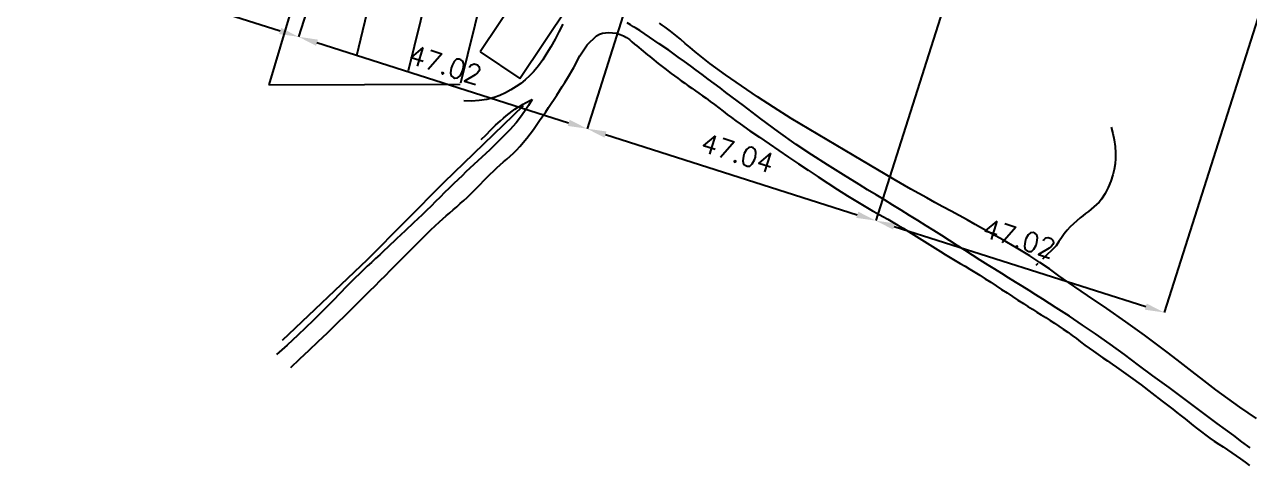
# Model space of a CAD drawing. Header units: millimetres. Extents: x 127045 to 128191, y 151549 to 152340.
# Drawn here: x 127473.7 to 127664, y 151751.6 to 151820 of the extents above; entities that cross this region are included whole.
import ezdxf
from ezdxf.enums import TextEntityAlignment as Align

# ---------------------------------------------------------------- set-up
doc = ezdxf.new("R2010")
doc.units = ezdxf.units.MM
doc.header["$MEASUREMENT"] = 0
doc.linetypes.add('TGV_344$0$TYPE1', pattern=[4, 3, -1])
doc.layers.get('0').update_dxf_attribs({"color": 252, "linetype": 'CONTINUOUS'})
doc.layers.get('DEFPOINTS').update_dxf_attribs({"linetype": 'CONTINUOUS'})
for name, color, linetype in [('COTATION', 212, 'CONTINUOUS'), ('TGV_344$0$1', 252, 'CONTINUOUS'), ('TGV_344$0$36', 252, 'CONTINUOUS'), ('TGV_344$0$4', 252, 'CONTINUOUS'), ('TGV_344$0$5', 252, 'CONTINUOUS')]:
    doc.layers.add(name, color=color, linetype=linetype)
doc.styles.get("Standard").update_dxf_attribs({"font": 'txt.shx'})
doc.dimstyles.new('DADEL', dxfattribs={"dimtxt": 3, "dimasz": 3, "dimexe": 0, "dimexo": 0, "dimgap": 1.5, "dimtad": 0, "dimzin": 0, "dimdsep": 46, "dimtxsty": 'Standard', "dimcen": 0, "dimdle": 1.25, "dimadec": 0, "dimazin": 0, "dimtfac": 0.033333, "dimtofl": 0, "dimtmove": 2, "dimatfit": 3, "dimfxl": 0, "dimtolj": 1, "dimtzin": 0, "dimarcsym": 0})

# ---------------------------------------------------------------- blocks, each defined once
blk = doc.blocks.new('TGV_344')
at = {"layer": 'TGV_344$0$1'}
for p, q in [((127557.31074, 151820.076087, 63.742211), (127556.73337, 151818.889543, 63.823438)), ((127567.825127, 151819.97172, 64.032671), (127567.33902, 151820.264772, 64.023566)), ((127568.311606, 151819.678916, 64.041779), (127567.825127, 151819.97172, 64.032671)), ((127568.794853, 151819.380555, 64.050888), (127568.311606, 151819.678916, 64.041779)), ((127569.271, 151819.071, 64.059998), (127568.794853, 151819.380555, 64.050888)), ((127556.124866, 151817.717863, 63.904696), (127555.472, 151816.57, 63.986)), ((127556.73337, 151818.889543, 63.823438), (127556.124866, 151817.717863, 63.904696)), ((127561.093058, 151816.860137, 64.020853), (127562.571, 151818.27, 64.014)), ((127562.571, 151818.27, 64.014), (127563.013279, 151818.514476, 64.023164)), ((127563.013279, 151818.514476, 64.023164), (127563.492415, 151818.66536, 64.032168)), ((127563.492415, 151818.66536, 64.032168), (127563.982251, 151818.742204, 64.04109)), ((127563.982251, 151818.742204, 64.04109), (127564.471, 151818.771, 64.050003)), ((127564.471, 151818.771, 64.050003), (127565.064707, 151818.747265, 64.065574)), ((127565.064707, 151818.747265, 64.065574), (127565.6507, 151818.652243, 64.081031)), ((127565.6507, 151818.652243, 64.081031), (127566.221331, 151818.491483, 64.096473)), ((127566.221331, 151818.491483, 64.096473), (127566.771, 151818.271, 64.112)), ((127566.771, 151818.271, 64.112), (127567.238855, 151818.001666, 64.118791)), ((127567.238855, 151818.001666, 64.118791), (127567.664682, 151817.667564, 64.12558)), ((127567.664682, 151817.667564, 64.12558), (127568.066373, 151817.311558, 64.13233)), ((127568.066373, 151817.311558, 64.13233), (127568.471, 151816.971, 64.139)), ((127570.779497, 151818.058951, 64.133995), (127569.271, 151819.071, 64.059998)), ((127572.285533, 151817.04303, 64.207994), (127570.779497, 151818.058951, 64.133995)), ((127554.85838, 151815.557056, 64.037642), (127554.220165, 151814.556058, 64.089339)), ((127555.472, 151816.57, 63.986), (127554.85838, 151815.557056, 64.037642)), ((127559.972758, 151815.130674, 64.027713), (127561.093058, 151816.860137, 64.020853)), ((127568.471, 151816.971, 64.139), (127568.811571, 151816.699617, 64.149126)), ((127568.811571, 151816.699617, 64.149126), (127569.149891, 151816.425437, 64.159251)), ((127569.149891, 151816.425437, 64.159251), (127569.486605, 151816.149307, 64.169376)), ((127569.486605, 151816.149307, 64.169376), (127569.822382, 151815.872053, 64.179501)), ((127569.822382, 151815.872053, 64.179501), (127570.158042, 151815.594673, 64.189626)), ((127570.158042, 151815.594673, 64.189626), (127570.494421, 151815.318151, 64.199751)), ((127573.784352, 151816.016309, 64.281997), (127572.285533, 151817.04303, 64.207994)), ((127575.271, 151814.972, 64.356003), (127573.784352, 151816.016309, 64.281997)), ((127553.531926, 151813.585567, 64.141117), (127552.772, 151812.669, 64.193001)), ((127554.220165, 151814.556058, 64.089339), (127553.531926, 151813.585567, 64.141117)), ((127559.045893, 151813.339904, 64.034471), (127559.972758, 151815.130674, 64.027713)), ((127570.494421, 151815.318151, 64.199751), (127570.832189, 151815.043314, 64.209876)), ((127570.832189, 151815.043314, 64.209876), (127571.172, 151814.771, 64.220001)), ((127571.172, 151814.771, 64.220001), (127572.163453, 151813.985423, 64.2245)), ((127572.163453, 151813.985423, 64.2245), (127573.158396, 151813.204131, 64.229)), ((127576.206713, 151814.298767, 64.325625), (127575.271, 151814.972, 64.356003)), ((127577.136878, 151813.617907, 64.295248), (127576.206713, 151814.298767, 64.325625)), ((127578.062671, 151812.931153, 64.264871), (127577.136878, 151813.617907, 64.295248)), ((127552.153348, 151812.030134, 64.165963), (127551.493818, 151811.433914, 64.138985)), ((127552.772, 151812.669, 64.193001), (127552.153348, 151812.030134, 64.165963)), ((127557.644123, 151811.022005, 64.0455), (127558.072, 151811.67, 64.041)), ((127558.072, 151811.67, 64.041), (127559.045893, 151813.339904, 64.034471)), ((127573.158396, 151813.204131, 64.229), (127574.16018, 151812.431494, 64.233499)), ((127574.16018, 151812.431494, 64.233499), (127575.172, 151811.672, 64.237999)), ((127575.172, 151811.672, 64.237999), (127575.715797, 151811.275692, 64.240375)), ((127578.985311, 151812.240203, 64.234495), (127578.062671, 151812.931153, 64.264871)), ((127579.90614, 151811.547041, 64.204121), (127578.985311, 151812.240203, 64.234495)), ((127580.826696, 151810.853503, 64.173747), (127579.90614, 151811.547041, 64.204121)), ((127549.26962, 151809.861076, 64.12092), (127548.440089, 151809.39319, 64.15684)), ((127550.072, 151810.369, 64.084999), (127549.26962, 151809.861076, 64.12092)), ((127550.798502, 151810.880415, 64.112014), (127550.072, 151810.369, 64.084999)), ((127551.493818, 151811.433914, 64.138985), (127550.798502, 151810.880415, 64.112014)), ((127556.385418, 151809.061911, 64.059), (127556.803052, 151809.716486, 64.0545)), ((127556.803052, 151809.716486, 64.0545), (127557.221875, 151810.370334, 64.05)), ((127557.221875, 151810.370334, 64.05), (127557.644123, 151811.022005, 64.0455)), ((127575.715797, 151811.275692, 64.240375), (127576.264272, 151810.885908, 64.24275)), ((127576.264272, 151810.885908, 64.24275), (127576.815999, 151810.500799, 64.245126)), ((127576.815999, 151810.500799, 64.245126), (127577.369618, 151810.118475, 64.247502)), ((127577.369618, 151810.118475, 64.247502), (127577.923502, 151809.736613, 64.249877)), ((127577.923502, 151809.736613, 64.249877), (127578.476101, 151809.352842, 64.252253)), ((127581.748234, 151810.161262, 64.143373), (127580.826696, 151810.853503, 64.173747)), ((127582.672, 151809.472, 64.112999), (127581.748234, 151810.161262, 64.143373)), ((127543.160118, 151808.134878, 64.235744), (127541.973, 151808.168, 64.237999)), ((127544.345453, 151808.207866, 64.233498), (127543.160118, 151808.134878, 64.235744)), ((127545.519539, 151808.386382, 64.231251), (127544.345453, 151808.207866, 64.233498)), ((127546.673, 151808.669, 64.228996), (127545.519539, 151808.386382, 64.231251)), ((127547.575147, 151808.987569, 64.192839), (127546.673, 151808.669, 64.228996)), ((127548.440089, 151809.39319, 64.15684), (127547.575147, 151808.987569, 64.192839)), ((127551.173, 151807.669, 64.237999), (127551.515372, 151807.858412, 64.206493)), ((127551.515372, 151807.858412, 64.206493), (127551.86284, 151808.038306, 64.174999)), ((127551.86284, 151808.038306, 64.174999), (127552.215139, 151808.208545, 64.143505)), ((127552.572, 151808.369, 64.112), (127552.004027, 151807.430744, 64.13451)), ((127552.215139, 151808.208545, 64.143505), (127552.572, 151808.369, 64.112)), ((127555.112057, 151807.11073, 64.072502), (127555.542374, 151807.757336, 64.068001)), ((127555.542374, 151807.757336, 64.068001), (127555.966094, 151808.408229, 64.063501)), ((127555.966094, 151808.408229, 64.063501), (127556.385418, 151809.061911, 64.059)), ((127578.476101, 151809.352842, 64.252253), (127579.026067, 151808.965259, 64.254628)), ((127579.026067, 151808.965259, 64.254628), (127579.572, 151808.572, 64.257004)), ((127579.572, 151808.572, 64.257004), (127580.239679, 151808.078881, 64.248003)), ((127580.239679, 151808.078881, 64.248003), (127580.902129, 151807.578778, 64.239002)), ((127585.383382, 151807.430751, 64.155733), (127582.672, 151809.472, 64.112999)), ((127548.110867, 151805.457956, 64.211003), (127548.554537, 151805.840636, 64.193007)), ((127548.554537, 151805.840636, 64.193007), (127549.007547, 151806.212583, 64.175007)), ((127549.007547, 151806.212583, 64.175007), (127549.473, 151806.569, 64.156998)), ((127549.473, 151806.569, 64.156998), (127549.885665, 151806.862747, 64.177254)), ((127549.885665, 151806.862747, 64.177254), (127550.307189, 151807.14357, 64.197501)), ((127550.307189, 151807.14357, 64.197501), (127550.736596, 151807.412089, 64.217747)), ((127550.736596, 151807.412089, 64.217747), (127551.173, 151807.669, 64.237999)), ((127551.397491, 151806.516944, 64.157001), (127550.753443, 151805.629183, 64.179493)), ((127552.004027, 151807.430744, 64.13451), (127551.397491, 151806.516944, 64.157001)), ((127553.719036, 151805.089962, 64.105957), (127554.673, 151806.47, 64.077003)), ((127554.673, 151806.47, 64.077003), (127555.112057, 151807.11073, 64.072502)), ((127580.902129, 151807.578778, 64.239002), (127581.561066, 151807.074115, 64.230002)), ((127581.561066, 151807.074115, 64.230002), (127582.218275, 151806.567265, 64.221002)), ((127582.218275, 151806.567265, 64.221002), (127582.875995, 151806.060972, 64.212001)), ((127582.875995, 151806.060972, 64.212001), (127583.536359, 151805.558062, 64.203)), ((127588.083481, 151805.371986, 64.198483), (127585.383382, 151807.430751, 64.155733)), ((127546.146276, 151803.646645, 64.147999), (127546.903085, 151804.364856, 64.188494)), ((127546.903085, 151804.364856, 64.188494), (127547.673, 151805.069, 64.228996)), ((127547.673, 151805.069, 64.228996), (127548.110867, 151805.457956, 64.211003)), ((127550.073, 151804.769, 64.202003), (127549.102672, 151803.665342, 64.168218)), ((127550.753443, 151805.629183, 64.179493), (127550.073, 151804.769, 64.202003)), ((127552.757545, 151803.711442, 64.134946), (127553.719036, 151805.089962, 64.105957)), ((127583.536359, 151805.558062, 64.203), (127584.201134, 151805.060921, 64.193999)), ((127584.201134, 151805.060921, 64.193999), (127584.872, 151804.572, 64.184998)), ((127584.872, 151804.572, 64.184998), (127586.357516, 151803.525649, 64.148995)), ((127590.803493, 151803.338191, 64.24124), (127588.083481, 151805.371986, 64.198483)), ((127544.673, 151802.169, 64.067001), (127545.40283, 151802.91461, 64.107504)), ((127545.40283, 151802.91461, 64.107504), (127546.146276, 151803.646645, 64.147999)), ((127548.076606, 151802.613357, 64.134448), (127547.024396, 151801.589922, 64.100705)), ((127549.102672, 151803.665342, 64.168218), (127548.076606, 151802.613357, 64.134448)), ((127550.673, 151801.07, 64.193001), (127551.752931, 151802.361145, 64.163963)), ((127551.752931, 151802.361145, 64.163963), (127552.757545, 151803.711442, 64.134946)), ((127586.357516, 151803.525649, 64.148995), (127587.85865, 151802.501786, 64.112994)), ((127587.85865, 151802.501786, 64.112994), (127589.366626, 151801.488339, 64.076995)), ((127593.573, 151801.373, 64.283997), (127590.803493, 151803.338191, 64.24124)), ((127545.973, 151800.569, 64.067001), (127545.36962, 151799.984404, 64.048875)), ((127547.024396, 151801.589922, 64.100705), (127545.973, 151800.569, 64.067001)), ((127549.694341, 151800.06828, 64.138925), (127550.19393, 151800.558991, 64.165952)), ((127550.19393, 151800.558991, 64.165952), (127550.673, 151801.07, 64.193001)), ((127589.366626, 151801.488339, 64.076995), (127590.873, 151800.473, 64.041)), ((127590.873, 151800.473, 64.041), (127592.393723, 151799.441981, 64.070249)), ((127595.987598, 151799.767392, 64.308753), (127593.573, 151801.373, 64.283997)), ((127543.528947, 151798.262949, 63.994498), (127542.911342, 151797.693635, 63.976374)), ((127544.145859, 151798.833129, 64.012623), (127543.528947, 151798.262949, 63.994498)), ((127544.759986, 151799.406355, 64.030749), (127544.145859, 151798.833129, 64.012623)), ((127545.36962, 151799.984404, 64.048875), (127544.759986, 151799.406355, 64.030749)), ((127547.082622, 151797.747529, 64.003979), (127547.602991, 151798.213293, 64.030954)), ((127547.602991, 151798.213293, 64.030954), (127548.129075, 151798.672357, 64.057924)), ((127548.129075, 151798.672357, 64.057924), (127548.656111, 151799.130029, 64.08489)), ((127548.656111, 151799.130029, 64.08489), (127549.180013, 151799.593595, 64.111907)), ((127549.180013, 151799.593595, 64.111907), (127549.694341, 151800.06828, 64.138925)), ((127592.393723, 151799.441981, 64.070249), (127593.915153, 151798.411918, 64.099498)), ((127593.915153, 151798.411918, 64.099498), (127595.440525, 151797.387634, 64.128747)), ((127598.439964, 151798.219909, 64.333508), (127595.987598, 151799.767392, 64.308753)), ((127600.908505, 151796.699697, 64.358259), (127598.439964, 151798.219909, 64.333508)), ((127541.681664, 151796.54894, 63.940126), (127541.073, 151795.97, 63.922001)), ((127542.295019, 151797.122898, 63.95825), (127541.681664, 151796.54894, 63.940126)), ((127542.911342, 151797.693635, 63.976374), (127542.295019, 151797.122898, 63.95825)), ((127545.542527, 151796.250483, 63.968002), (127546.054516, 151796.763513, 63.972501)), ((127546.054516, 151796.763513, 63.972501), (127546.573, 151797.27, 63.977001)), ((127546.573, 151797.27, 63.977001), (127547.082622, 151797.747529, 64.003979)), ((127595.440525, 151797.387634, 64.128747), (127596.973, 151796.374, 64.157997)), ((127596.973, 151796.374, 64.157997), (127598.486999, 151795.382858, 64.146499)), ((127603.373, 151795.175, 64.383003), (127600.908505, 151796.699697, 64.358259)), ((127539.66656, 151794.601524, 63.86575), (127538.968498, 151793.912041, 63.837624)), ((127540.367633, 151795.287964, 63.893875), (127539.66656, 151794.601524, 63.86575)), ((127541.073, 151795.97, 63.922001), (127540.367633, 151795.287964, 63.893875)), ((127543.512694, 151794.180511, 63.950003), (127544.022754, 151794.695572, 63.954503)), ((127544.022754, 151794.695572, 63.954503), (127544.529226, 151795.214076, 63.959003)), ((127544.529226, 151795.214076, 63.959003), (127545.03485, 151795.733249, 63.963502)), ((127545.03485, 151795.733249, 63.963502), (127545.542527, 151796.250483, 63.968002)), ((127598.486999, 151795.382858, 64.146499), (127600.004612, 151794.396929, 64.135)), ((127604.669598, 151794.369926, 64.376378), (127603.373, 151795.175, 64.383003)), ((127537.575901, 151792.529564, 63.781375), (127536.878163, 151791.839764, 63.75325)), ((127538.272143, 151793.220854, 63.809499), (127537.575901, 151792.529564, 63.781375)), ((127538.968498, 151793.912041, 63.837624), (127538.272143, 151793.220854, 63.809499)), ((127541.410231, 151792.205959, 63.900497), (127541.945654, 151792.683506, 63.920748)), ((127541.945654, 151792.683506, 63.920748), (127542.473, 151793.17, 63.941002)), ((127542.473, 151793.17, 63.941002), (127542.996818, 151793.671189, 63.945503)), ((127542.996818, 151793.671189, 63.945503), (127543.512694, 151794.180511, 63.950003)), ((127600.004612, 151794.396929, 64.135), (127601.531246, 151793.424737, 64.1235)), ((127601.531246, 151793.424737, 64.1235), (127603.072, 151792.475, 64.112)), ((127605.969159, 151793.569649, 64.369753), (127604.669598, 151794.369926, 64.376378)), ((127607.270714, 151792.772633, 64.363128), (127605.969159, 151793.569649, 64.369753)), ((127608.573308, 151791.977333, 64.356503), (127607.270714, 151792.772633, 64.363128)), ((127536.177624, 151791.15279, 63.725124), (127535.473, 151790.47, 63.696999)), ((127536.878163, 151791.839764, 63.75325), (127536.177624, 151791.15279, 63.725124)), ((127539.239245, 151790.329998, 63.819501), (127539.781013, 151790.800133, 63.83975)), ((127539.781013, 151790.800133, 63.83975), (127540.325278, 151791.26727, 63.859998)), ((127540.325278, 151791.26727, 63.859998), (127540.869294, 151791.734779, 63.880247)), ((127540.869294, 151791.734779, 63.880247), (127541.410231, 151792.205959, 63.900497)), ((127603.072, 151792.475, 64.112), (127603.85162, 151792.011325, 64.157005)), ((127603.85162, 151792.011325, 64.157005), (127604.637251, 151791.557953, 64.202007)), ((127604.637251, 151791.557953, 64.202007), (127605.427022, 151791.111946, 64.247007)), ((127605.427022, 151791.111946, 64.247007), (127606.219176, 151790.670298, 64.292006)), ((127606.219176, 151790.670298, 64.292006), (127607.01163, 151790.229329, 64.337003)), ((127609.875805, 151791.181864, 64.349877), (127608.573308, 151791.977333, 64.356503)), ((127611.17706, 151790.384347, 64.343252), (127609.875805, 151791.181864, 64.349877)), ((127534.155224, 151789.212074, 63.665498), (127532.829151, 151787.962882, 63.633998)), ((127535.473, 151790.47, 63.696999), (127534.155224, 151789.212074, 63.665498)), ((127536.852472, 151788.115901, 63.731745), (127538.173, 151789.37, 63.778999)), ((127538.173, 151789.37, 63.778999), (127538.702396, 151789.854156, 63.799251)), ((127538.702396, 151789.854156, 63.799251), (127539.239245, 151790.329998, 63.819501)), ((127607.01163, 151790.229329, 64.337003), (127607.802425, 151789.785293, 64.382)), ((127607.802425, 151789.785293, 64.382), (127608.589824, 151789.335172, 64.426999)), ((127608.589824, 151789.335172, 64.426999), (127609.372, 151788.876, 64.472)), ((127609.372, 151788.876, 64.472), (127610.204044, 151788.374968, 64.458624)), ((127612.476116, 151789.583237, 64.336627), (127611.17706, 151790.384347, 64.343252)), ((127613.772, 151788.777, 64.330002), (127612.476116, 151789.583237, 64.336627)), ((127614.975944, 151788.020831, 64.271501), (127613.772, 151788.777, 64.330002)), ((127532.829151, 151787.962882, 63.633998), (127531.499766, 151786.717262, 63.602498)), ((127534.262827, 151785.554939, 63.637243), (127535.552641, 151786.840337, 63.684492)), ((127535.552641, 151786.840337, 63.684492), (127536.852472, 151788.115901, 63.731745)), ((127610.204044, 151788.374968, 64.458624), (127611.031851, 151787.866987, 64.445248)), ((127611.031851, 151787.866987, 64.445248), (127611.856425, 151787.353815, 64.431873)), ((127611.856425, 151787.353815, 64.431873), (127612.67881, 151786.837181, 64.418497)), ((127612.67881, 151786.837181, 64.418497), (127613.500284, 151786.319249, 64.405122)), ((127616.177117, 151787.260274, 64.213), (127614.975944, 151788.020831, 64.271501)), ((127617.376287, 151786.496576, 64.1545), (127616.177117, 151787.260274, 64.213)), ((127530.172, 151785.47, 63.570999), (127529.533543, 151784.87119, 63.5485)), ((127531.499766, 151786.717262, 63.602498), (127530.172, 151785.47, 63.570999)), ((127532.972, 151784.271, 63.59), (127534.262827, 151785.554939, 63.637243)), ((127613.500284, 151786.319249, 64.405122), (127614.322263, 151785.802096, 64.391748)), ((127614.322263, 151785.802096, 64.391748), (127615.145819, 151785.287437, 64.378373)), ((127615.145819, 151785.287437, 64.378373), (127615.972, 151784.777, 64.364998)), ((127618.574236, 151785.730975, 64.096), (127617.376287, 151786.496576, 64.1545)), ((127619.771896, 151784.964946, 64.0375), (127618.574236, 151785.730975, 64.096)), ((127620.970221, 151784.199948, 63.979), (127619.771896, 151784.964946, 64.0375)), ((127527.60985, 151783.083696, 63.481004), (127526.969865, 151782.486385, 63.458503)), ((127528.251287, 151783.679296, 63.503503), (127527.60985, 151783.083696, 63.481004)), ((127528.89291, 151784.274706, 63.526001), (127528.251287, 151783.679296, 63.503503)), ((127529.533543, 151784.87119, 63.5485), (127528.89291, 151784.274706, 63.526001)), ((127531.368727, 151782.674266, 63.52925), (127532.169271, 151783.473729, 63.559625)), ((127532.169271, 151783.473729, 63.559625), (127532.972, 151784.271, 63.59)), ((127615.972, 151784.777, 64.364998), (127616.733246, 151784.312575, 64.343623)), ((127616.733246, 151784.312575, 64.343623), (127617.496584, 151783.851601, 64.322249)), ((127617.496584, 151783.851601, 64.322249), (127618.261175, 151783.392721, 64.300875)), ((127618.261175, 151783.392721, 64.300875), (127619.026194, 151782.934573, 64.279501)), ((127622.169997, 151783.437219, 63.9205), (127620.970221, 151784.199948, 63.979)), ((127623.372, 151782.678, 63.862), (127622.169997, 151783.437219, 63.9205)), ((127525.69972, 151781.281257, 63.413501), (127525.072, 151780.671, 63.390999)), ((127526.332754, 151781.885984, 63.436002), (127525.69972, 151781.281257, 63.413501)), ((127526.969865, 151782.486385, 63.458503), (127526.332754, 151781.885984, 63.436002)), ((127529.77155, 151781.071446, 63.4685), (127530.569708, 151781.873282, 63.498875)), ((127530.569708, 151781.873282, 63.498875), (127531.368727, 151782.674266, 63.52925)), ((127619.026194, 151782.934573, 64.279501), (127619.790721, 151782.475521, 64.258126)), ((127619.790721, 151782.475521, 64.258126), (127620.553761, 151782.013976, 64.236751)), ((127620.553761, 151782.013976, 64.236751), (127621.314476, 151781.548582, 64.215376)), ((127621.314476, 151781.548582, 64.215376), (127622.072, 151781.078, 64.194)), ((127624.433086, 151782.013501, 63.885625), (127623.372, 151782.678, 63.862)), ((127625.496658, 151781.352991, 63.90925), (127624.433086, 151782.013501, 63.885625)), ((127626.561728, 151780.694913, 63.932875), (127625.496658, 151781.352991, 63.90925)), ((127524.011152, 151779.606497, 63.341496), (127523.487606, 151779.06751, 63.316746)), ((127524.538792, 151780.141514, 63.366247), (127524.011152, 151779.606497, 63.341496)), ((127525.072, 151780.671, 63.390999), (127524.538792, 151780.141514, 63.366247)), ((127527.374337, 151778.668663, 63.377375), (127528.1746, 151779.468405, 63.40775)), ((127528.1746, 151779.468405, 63.40775), (127528.973449, 151780.269554, 63.438125)), ((127528.973449, 151780.269554, 63.438125), (127529.77155, 151781.071446, 63.4685)), ((127622.072, 151781.078, 64.194), (127622.928009, 151780.537416, 64.183875)), ((127622.928009, 151780.537416, 64.183875), (127623.780444, 151779.991224, 64.173749)), ((127623.780444, 151779.991224, 64.173749), (127624.630148, 151779.44082, 64.163624)), ((127624.630148, 151779.44082, 64.163624), (127625.477993, 151778.887581, 64.153499)), ((127627.627321, 151780.037699, 63.956499), (127626.561728, 151780.694913, 63.932875)), ((127628.692284, 151779.379376, 63.980125), (127627.627321, 151780.037699, 63.956499)), ((127629.755381, 151778.718022, 64.003751), (127628.692284, 151779.379376, 63.980125)), ((127521.924867, 151777.44318, 63.242499), (127521.400577, 151776.904989, 63.21775)), ((127522.446374, 151777.984042, 63.267248), (127521.924867, 151777.44318, 63.242499)), ((127522.966635, 151778.526073, 63.291996), (127522.446374, 151777.984042, 63.267248)), ((127523.487606, 151779.06751, 63.316746), (127522.966635, 151778.526073, 63.291996)), ((127525.127848, 151776.440347, 63.277251), (127526.572, 151777.871, 63.347)), ((127526.572, 151777.871, 63.347), (127527.374337, 151778.668663, 63.377375)), ((127625.477993, 151778.887581, 64.153499), (127626.32505, 151778.333232, 64.143374)), ((127626.32505, 151778.333232, 64.143374), (127627.17248, 151777.77944, 64.133249)), ((127627.17248, 151777.77944, 64.133249), (127628.021172, 151777.227571, 64.123124)), ((127630.815625, 151778.052076, 64.027376), (127629.755381, 151778.718022, 64.003751)), ((127631.872, 151777.38, 64.051003), (127630.815625, 151778.052076, 64.027376)), ((127633.937027, 151776.053585, 64.07575), (127631.872, 151777.38, 64.051003)), ((127520.872, 151776.371, 63.193001), (127519.708181, 151775.209722, 63.143502)), ((127521.400577, 151776.904989, 63.21775), (127520.872, 151776.371, 63.193001)), ((127523.681648, 151775.011728, 63.207502), (127525.127848, 151776.440347, 63.277251)), ((127628.021172, 151777.227571, 64.123124), (127628.872, 151776.679, 64.112999)), ((127628.872, 151776.679, 64.112999), (127629.559443, 151776.24163, 64.110749)), ((127629.559443, 151776.24163, 64.110749), (127630.249623, 151775.808595, 64.1085)), ((127630.249623, 151775.808595, 64.1085), (127630.94121, 151775.377836, 64.10625)), ((127635.996508, 151774.718203, 64.100499), (127633.937027, 151776.053585, 64.07575)), ((127518.539174, 151774.053579, 63.094003), (127517.361553, 151772.906122, 63.044502)), ((127519.708181, 151775.209722, 63.143502), (127518.539174, 151774.053579, 63.094003)), ((127520.772, 151772.172, 63.068001), (127522.230614, 151773.587985, 63.137752)), ((127522.230614, 151773.587985, 63.137752), (127523.681648, 151775.011728, 63.207502)), ((127630.94121, 151775.377836, 64.10625), (127631.6329, 151774.947278, 64.104001)), ((127631.6329, 151774.947278, 64.104001), (127632.323364, 151774.514412, 64.101751)), ((127632.323364, 151774.514412, 64.101751), (127633.010955, 151774.076927, 64.099501)), ((127633.010955, 151774.076927, 64.099501), (127633.694314, 151773.632785, 64.097251)), ((127633.694314, 151773.632785, 64.097251), (127634.372, 151773.18, 64.095001)), ((127638.043826, 151773.363909, 64.12525), (127635.996508, 151774.718203, 64.100499)), ((127516.172, 151771.771, 62.994999), (127515.357437, 151771.009836, 62.967999)), ((127517.361553, 151772.906122, 63.044502), (127516.172, 151771.771, 62.994999)), ((127519.356247, 151770.812268, 63.00925), (127520.772, 151772.172, 63.068001)), ((127634.372, 151773.18, 64.095001), (127635.0578, 151772.70759, 64.11188)), ((127635.0578, 151772.70759, 64.11188), (127635.737324, 151772.226234, 64.128756)), ((127635.737324, 151772.226234, 64.128756), (127636.411987, 151771.738165, 64.145633)), ((127636.411987, 151771.738165, 64.145633), (127637.083291, 151771.245556, 64.162509)), ((127640.072, 151771.981, 64.150002), (127638.043826, 151773.363909, 64.12525)), ((127642.320772, 151770.389017, 64.188005), (127640.072, 151771.981, 64.150002)), ((127514.53587, 151770.256238, 62.941), (127513.707367, 151769.510272, 62.914001)), ((127515.357437, 151771.009836, 62.967999), (127514.53587, 151770.256238, 62.941)), ((127517.93431, 151769.459006, 62.9505), (127519.356247, 151770.812268, 63.00925)), ((127637.083291, 151771.245556, 64.162509), (127637.753054, 151770.75116, 64.179382)), ((127637.753054, 151770.75116, 64.179382), (127638.423395, 151770.257507, 64.196256)), ((127638.423395, 151770.257507, 64.196256), (127639.09587, 151769.766734, 64.213129)), ((127639.09587, 151769.766734, 64.213129), (127639.772, 151769.281, 64.230003)), ((127644.544572, 151768.762245, 64.226007), (127642.320772, 151770.389017, 64.188005)), ((127513.707367, 151769.510272, 62.914001), (127512.872, 151768.772, 62.887001)), ((127515.072, 151766.772, 62.833), (127516.506218, 151768.11224, 62.891751)), ((127516.506218, 151768.11224, 62.891751), (127517.93431, 151769.459006, 62.9505)), ((127639.772, 151769.281, 64.230003), (127640.482756, 151768.778664, 64.233378)), ((127640.482756, 151768.778664, 64.233378), (127641.196368, 151768.280398, 64.236753)), ((127641.196368, 151768.280398, 64.236753), (127641.911693, 151767.784616, 64.240128)), ((127641.911693, 151767.784616, 64.240128), (127642.62761, 151767.289713, 64.243503)), ((127646.756954, 151767.120446, 64.264007), (127644.544572, 151768.762245, 64.226007)), ((127642.62761, 151767.289713, 64.243503), (127643.342874, 151766.793749, 64.246878)), ((127643.342874, 151766.793749, 64.246878), (127644.056127, 151766.294865, 64.250253)), ((127644.056127, 151766.294865, 64.250253), (127644.76623, 151765.791469, 64.253628)), ((127648.972, 151765.483, 64.302002), (127646.756954, 151767.120446, 64.264007)), ((127644.76623, 151765.791469, 64.253628), (127645.472, 151765.282, 64.257004)), ((127645.472, 151765.282, 64.257004), (127647.136775, 151764.052327, 64.277253)), ((127647.136775, 151764.052327, 64.277253), (127648.788263, 151762.80491, 64.297502)), ((127651.47569, 151763.638574, 64.315502), (127648.972, 151765.483, 64.302002)), ((127648.788263, 151762.80491, 64.297502), (127650.431325, 151761.546571, 64.31775)), ((127653.975934, 151761.789483, 64.329002), (127651.47569, 151763.638574, 64.315502)), ((127650.431325, 151761.546571, 64.31775), (127652.071, 151760.284, 64.337997)), ((127652.071, 151760.284, 64.337997), (127652.710138, 151759.78617, 64.334623)), ((127656.473959, 151759.937401, 64.342503), (127653.975934, 151761.789483, 64.329002)), ((127652.710138, 151759.78617, 64.334623), (127653.344938, 151759.282829, 64.331248)), ((127653.344938, 151759.282829, 64.331248), (127653.977203, 151758.776346, 64.327873)), ((127653.977203, 151758.776346, 64.327873), (127654.60878, 151758.269055, 64.324499)), ((127654.60878, 151758.269055, 64.324499), (127655.242028, 151757.763519, 64.321124)), ((127658.971, 151758.084, 64.356003), (127656.473959, 151759.937401, 64.342503)), ((127655.242028, 151757.763519, 64.321124), (127655.878973, 151757.262565, 64.317748)), ((127655.878973, 151757.262565, 64.317748), (127656.521403, 151756.768572, 64.314373)), ((127656.521403, 151756.768572, 64.314373), (127657.171, 151756.284, 64.310997)), ((127660.246495, 151757.134923, 64.336878), (127658.971, 151758.084, 64.356003)), ((127661.520273, 151756.183544, 64.317753), (127660.246495, 151757.134923, 64.336878)), ((127657.171, 151756.284, 64.310997), (127657.835394, 151755.806131, 64.291868)), ((127657.835394, 151755.806131, 64.291868), (127658.507627, 151755.339413, 64.272742)), ((127658.507627, 151755.339413, 64.272742), (127659.185302, 151754.880773, 64.253616)), ((127659.185302, 151754.880773, 64.253616), (127659.866172, 151754.427031, 64.234492)), ((127662.793066, 151755.230851, 64.298628), (127661.520273, 151756.183544, 64.317753)), ((127664.065608, 151754.277828, 64.279503), (127662.793066, 151755.230851, 64.298628)), ((127659.866172, 151754.427031, 64.234492), (127660.547553, 151753.974285, 64.215369)), ((127660.547553, 151753.974285, 64.215369), (127661.226976, 151753.518489, 64.196246)), ((127661.226976, 151753.518489, 64.196246), (127661.902234, 151753.056436, 64.177122)), ((127661.902234, 151753.056436, 64.177122), (127662.571, 151752.585, 64.157997)), ((127662.571, 151752.585, 64.157997), (127663.279462, 151752.071414, 64.160248)), ((127663.279462, 151752.071414, 64.160248), (127663.982958, 151751.551067, 64.162499))]:
    blk.add_line(p, q, dxfattribs=at)
at = {"layer": 'TGV_344$0$36'}
for p, q in [((127515.171, 151822.466, 65.014999), (127511.673, 151810.665, 64.266998)), ((127572.775714, 151819.915513, 64.551636), (127572.337998, 151820.221188, 64.549517)), ((127573.213317, 151819.609255, 64.553757), (127572.775714, 151819.915513, 64.551636)), ((127573.646594, 151819.296604, 64.555878), (127573.213317, 151819.609255, 64.553757)), ((127574.071, 151818.972, 64.557999), (127573.646594, 151819.296604, 64.555878)), ((127574.83907, 151818.353928, 64.547875), (127574.071, 151818.972, 64.557999)), ((127575.598549, 151817.725362, 64.537751), (127574.83907, 151818.353928, 64.547875)), ((127576.352595, 151817.090404, 64.527628), (127575.598549, 151817.725362, 64.537751)), ((127577.104497, 151816.453042, 64.517506), (127576.352595, 151817.090404, 64.527628)), ((127577.858732, 151815.817826, 64.50738), (127577.104497, 151816.453042, 64.517506)), ((127578.61915, 151815.189828, 64.497253), (127577.858732, 151815.817826, 64.50738)), ((127579.388928, 151814.57313, 64.487126), (127578.61915, 151815.189828, 64.497253)), ((127580.171, 151813.972, 64.476997), (127579.388928, 151814.57313, 64.487126)), ((127582.595733, 151812.198958, 64.603279), (127580.171, 151813.972, 64.476997)), ((127585.061024, 151810.483188, 64.729529), (127582.595733, 151812.198958, 64.603279)), ((127511.673, 151810.665, 64.266998), (127541.372, 151810.768, 64.932999)), ((127587.556316, 151808.812244, 64.855765), (127585.061024, 151810.483188, 64.729529)), ((127590.072, 151807.173, 64.982002), (127587.556316, 151808.812244, 64.855765)), ((127551.173, 151807.369, 64.266998), (127538.873, 151795.469, 63.869999)), ((127592.817043, 151805.448092, 64.999754), (127590.072, 151807.173, 64.982002)), ((127595.593713, 151803.774492, 65.017506), (127592.817043, 151805.448092, 64.999754)), ((127598.38454, 151802.125544, 65.035255), (127595.593713, 151803.774492, 65.017506)), ((127601.173, 151800.474, 65.053001), (127598.38454, 151802.125544, 65.035255)), ((127603.714056, 151798.959977, 65.035002), (127601.173, 151800.474, 65.053001)), ((127606.25732, 151797.449445, 65.017003), (127603.714056, 151798.959977, 65.035002)), ((127608.808221, 151795.951664, 64.999003), (127606.25732, 151797.449445, 65.017003)), ((127538.873, 151795.469, 63.869999), (127526.972, 151783.47, 63.473999)), ((127611.372, 151794.476, 64.981003), (127608.808221, 151795.951664, 64.999003)), ((127612.614982, 151793.775857, 64.977628), (127611.372, 151794.476, 64.981003)), ((127613.863186, 151793.085094, 64.974253), (127612.614982, 151793.775857, 64.977628)), ((127615.115039, 151792.401023, 64.970877), (127613.863186, 151793.085094, 64.974253)), ((127616.369023, 151791.720925, 64.967502), (127615.115039, 151792.401023, 64.970877)), ((127617.623347, 151791.041542, 64.964127), (127616.369023, 151791.720925, 64.967502)), ((127618.876294, 151790.359573, 64.960752), (127617.623347, 151791.041542, 64.964127)), ((127620.126362, 151789.672293, 64.957377), (127618.876294, 151790.359573, 64.960752)), ((127621.372, 151788.977, 64.954002), (127620.126362, 151789.672293, 64.957377)), ((127623.511274, 151787.778946, 64.794299), (127621.372, 151788.977, 64.954002)), ((127625.650845, 151786.579735, 64.634557), (127623.511274, 151787.778946, 64.794299)), ((127627.776291, 151785.354477, 64.474788), (127625.650845, 151786.579735, 64.634557)), ((127629.872, 151784.079, 64.315002), (127627.776291, 151785.354477, 64.474788)), ((127526.972, 151783.47, 63.473999), (127513.772, 151770.971, 63.077999)), ((127631.395549, 151783.08866, 64.366763), (127629.872, 151784.079, 64.315002)), ((127632.894181, 151782.0608, 64.418522), (127631.395549, 151783.08866, 64.366763)), ((127634.381494, 151781.01744, 64.470271), (127632.894181, 151782.0608, 64.418522)), ((127635.872, 151779.98, 64.522003), (127634.381494, 151781.01744, 64.470271)), ((127638.833369, 151777.947493, 64.652241), (127635.872, 151779.98, 64.522003)), ((127641.796519, 151775.916915, 64.782488), (127638.833369, 151777.947493, 64.652241)), ((127644.747529, 151773.868294, 64.912742), (127641.796519, 151775.916915, 64.782488)), ((127647.672, 151771.782, 65.042999), (127644.747529, 151773.868294, 64.912742)), ((127649.538798, 151770.404793, 65.044125), (127647.672, 151771.782, 65.042999)), ((127651.385835, 151769.001291, 65.04525), (127649.538798, 151770.404793, 65.044125)), ((127653.219816, 151767.581069, 65.046375), (127651.385835, 151769.001291, 65.04525)), ((127655.04779, 151766.153448, 65.0475), (127653.219816, 151767.581069, 65.046375)), ((127656.879128, 151764.729213, 65.048625), (127655.04779, 151766.153448, 65.0475)), ((127658.722274, 151763.319869, 65.049751), (127656.879128, 151764.729213, 65.048625)), ((127660.584106, 151761.934862, 65.050876), (127658.722274, 151763.319869, 65.049751)), ((127662.471, 151760.584, 65.052002), (127660.584106, 151761.934862, 65.050876)), ((127663.763828, 151759.704086, 65.072252), (127662.471, 151760.584, 65.052002)), ((127665.077111, 151758.855215, 65.092499), (127663.763828, 151759.704086, 65.072252))]:
    blk.add_line(p, q, dxfattribs=at)
at = {"layer": 'TGV_344$0$4', "linetype": 'Continuous'}
for p, q in [((127531.07, 151838.867, 64.203003), (127525.272, 151815.167, 64.876999)), ((127533.372, 151812.868, 65.101997), (127539.27, 151836.968, 64.373001)), ((127541.472, 151810.968, 65.093002), (127547.37, 151834.769, 64.489998))]:
    blk.add_line(p, q, dxfattribs=at)
at = {"layer": 'TGV_344$0$4'}
for p, q in [((127552.033, 151827.065, 66.373001), (127544.478, 151815.791, 66.373001)), ((127550.644, 151811.658, 66.634003), (127558.2, 151822.933, 66.445)), ((127544.478, 151815.791, 66.373001), (127550.644, 151811.658, 66.634003))]:
    blk.add_line(p, q, dxfattribs=at)
at = {"layer": 'TGV_344$0$5', "linetype": 'TGV_344$0$TYPE1'}
for p, q in [((127642.472, 151804.078, 63.957001), (127642.755565, 151803.09972, 63.893918)), ((127642.755565, 151803.09972, 63.893918), (127642.967433, 151802.103451, 63.831001)), ((127642.967433, 151802.103451, 63.831001), (127643.106489, 151801.094439, 63.768085)), ((127643.106489, 151801.094439, 63.768085), (127643.172, 151800.078, 63.705002)), ((127643.103224, 151798.363736, 63.74947), (127642.973184, 151797.514147, 63.771695)), ((127643.167495, 151799.219988, 63.727261), (127643.103224, 151798.363736, 63.74947)), ((127643.172, 151800.078, 63.705002), (127643.167495, 151799.219988, 63.727261)), ((127642.772, 151796.678, 63.793999), (127642.447406, 151795.676132, 63.818727)), ((127642.973184, 151797.514147, 63.771695), (127642.772, 151796.678, 63.793999)), ((127642.048355, 151794.698937, 63.843406), (127641.560193, 151793.759857, 63.868132)), ((127642.447406, 151795.676132, 63.818727), (127642.048355, 151794.698937, 63.843406)), ((127640.972, 151792.878, 63.893002), (127640.616978, 151792.450855, 63.883925)), ((127641.560193, 151793.759857, 63.868132), (127640.972, 151792.878, 63.893002)), ((127638.512779, 151790.679732, 63.838917), (127638.085162, 151790.338044, 63.829959)), ((127638.947134, 151791.01216, 63.84787), (127638.512779, 151790.679732, 63.838917)), ((127639.381216, 151791.344029, 63.856816), (127638.947134, 151791.01216, 63.84787)), ((127639.812037, 151791.689828, 63.865849), (127639.381216, 151791.344029, 63.856816)), ((127640.226819, 151792.056419, 63.87488), (127639.812037, 151791.689828, 63.865849)), ((127640.616978, 151792.450855, 63.883925), (127640.226819, 151792.056419, 63.87488)), ((127636.645337, 151789.059347, 63.816505), (127636.143569, 151788.584108, 63.814253)), ((127637.159985, 151789.518943, 63.818754), (127636.645337, 151789.059347, 63.816505)), ((127637.672, 151789.979, 63.820999), (127637.159985, 151789.518943, 63.818754)), ((127638.085162, 151790.338044, 63.829959), (127637.672, 151789.979, 63.820999)), ((127634.763533, 151786.920414, 63.893), (127634.352654, 151786.309343, 63.933475)), ((127635.203662, 151787.510766, 63.852524), (127634.763533, 151786.920414, 63.893)), ((127635.672, 151788.079, 63.812), (127635.203662, 151787.510766, 63.852524)), ((127636.143569, 151788.584108, 63.814253), (127635.672, 151788.079, 63.812)), ((127633.972, 151785.679, 63.973999), (127630.772, 151782.579, 63.973999)), ((127634.352654, 151786.309343, 63.933475), (127633.972, 151785.679, 63.973999))]:
    blk.add_line(p, q, dxfattribs=at)
blk = doc.blocks.new('FR-344-A')
blk.add_blockref('TGV_344', (0, 0))
blk = doc.blocks.new('*D16')
at = {"color": 0, "linetype": 'ByBlock'}
for p, q in [((127489.91, 151890.19), (127471.5, 151832.37)), ((127534.66, 151875.78), (127516.3, 151818.11)), ((127474.36, 151831.46), (127513.44, 151819.02))]:
    blk.add_line(p, q, dxfattribs=at)
for points in [[(127474.51, 151831.94), (127474.21, 151830.98), (127471.5, 151832.37)], [(127513.59, 151819.49), (127513.29, 151818.54), (127516.3, 151818.11)]]:
    blk.add_solid(points, dxfattribs=at)
at = {"layer": 'DEFPOINTS', "color": 0, "linetype": 'ByBlock'}
for p in [(127489.91, 151890.19), (127534.66, 151875.78, 9.26), (127516.3, 151818.11)]:
    blk.add_point(p, dxfattribs=at)
at = {"color": 0, "linetype": 'ByBlock'}
blk.add_text('47.01', height=3, rotation=342.3385, dxfattribs=at).set_placement((127495.06, 151828.75), align=Align.MIDDLE_CENTER)
blk = doc.blocks.new('*D23')
at = {"color": 0, "linetype": 'ByBlock'}
for p, q in [((127534.66, 151875.78), (127516.3, 151818.11)), ((127579.55, 151861.78), (127561.1, 151803.84)), ((127519.15, 151817.2), (127558.24, 151804.75))]:
    blk.add_line(p, q, dxfattribs=at)
for points in [[(127519.31, 151817.67), (127519, 151816.72), (127516.3, 151818.11)], [(127558.4, 151805.23), (127558.09, 151804.27), (127561.1, 151803.84)]]:
    blk.add_solid(points, dxfattribs=at)
at = {"layer": 'DEFPOINTS', "color": 0, "linetype": 'ByBlock'}
for p in [(127534.66, 151875.78, 9.26), (127579.55, 151861.78, 22.29), (127561.1, 151803.84)]:
    blk.add_point(p, dxfattribs=at)
at = {"color": 0, "linetype": 'ByBlock'}
blk.add_text('47.02', height=3, rotation=342.3385, dxfattribs=at).set_placement((127539.08, 151813.75), align=Align.MIDDLE_CENTER)
blk = doc.blocks.new('*D17')
at = {"color": 0, "linetype": 'ByBlock'}
for p, q in [((127579.55, 151861.78), (127561.1, 151803.84)), ((127624.63, 151848.33), (127605.92, 151789.57)), ((127563.96, 151802.93), (127603.06, 151790.48))]:
    blk.add_line(p, q, dxfattribs=at)
for points in [[(127564.11, 151803.41), (127563.81, 151802.45), (127561.1, 151803.84)], [(127603.22, 151790.96), (127602.91, 151790), (127605.92, 151789.57)]]:
    blk.add_solid(points, dxfattribs=at)
at = {"layer": 'DEFPOINTS', "color": 0, "linetype": 'ByBlock'}
for p in [(127579.55, 151861.78, 22.29), (127624.63, 151848.33, 40.44), (127605.92, 151789.57)]:
    blk.add_point(p, dxfattribs=at)
at = {"color": 0, "linetype": 'ByBlock'}
blk.add_text('47.04', height=3, rotation=342.3385, dxfattribs=at).set_placement((127584.47, 151800.08), align=Align.MIDDLE_CENTER)
blk = doc.blocks.new('*D22')
at = {"color": 0, "linetype": 'ByBlock'}
for p, q in [((127624.63, 151848.33), (127605.92, 151789.57)), ((127669.44, 151834.1), (127650.72, 151775.31)), ((127608.78, 151788.66), (127647.86, 151776.22))]:
    blk.add_line(p, q, dxfattribs=at)
for points in [[(127608.93, 151789.14), (127608.63, 151788.18), (127605.92, 151789.57)], [(127648.02, 151776.69), (127647.71, 151775.74), (127650.72, 151775.31)]]:
    blk.add_solid(points, dxfattribs=at)
at = {"layer": 'DEFPOINTS', "color": 0, "linetype": 'ByBlock'}
for p in [(127624.63, 151848.33, 40.44), (127669.44, 151834.1, 51.31), (127650.72, 151775.31)]:
    blk.add_point(p, dxfattribs=at)
at = {"color": 0, "linetype": 'ByBlock'}
blk.add_text('47.02', height=3, rotation=342.3385, dxfattribs=at).set_placement((127628.21, 151786.83), align=Align.MIDDLE_CENTER)

msp = doc.modelspace()

# ---------------------------------------------------------------- block references
msp.add_blockref('FR-344-A', (0, 0))

# ---------------------------------------------------------------- dimensions: what is measured, and where the dimension line sits
at = {"layer": 'COTATION'}
for base, p1, p2, picture, middle in [((127516.296, 151818.107), (127489.909, 151890.186), (127534.659, 151875.779, 9.262), '*D16', (127495.061, 151828.745)), ((127561.102, 151803.841), (127534.659, 151875.779, 9.262), (127579.55, 151861.779, 22.286), '*D23', (127539.084, 151813.748)), ((127605.923, 151789.57), (127579.55, 151861.779, 22.286), (127624.633, 151848.333, 40.438), '*D17', (127584.471, 151800.078)), ((127650.723, 151775.305), (127624.633, 151848.333, 40.438), (127669.444, 151834.101, 51.315), '*D22', (127628.214, 151786.828))]:
    dim = msp.add_linear_dim(base=base, p1=p1, p2=p2, angle=342.33849, dimstyle='DADEL', dxfattribs=at)
    dim.commit()
    dim.dimension.update_dxf_attribs({"geometry": picture, "text_midpoint": middle, "dimtype": 128})

doc.saveas('drawing.dxf')
